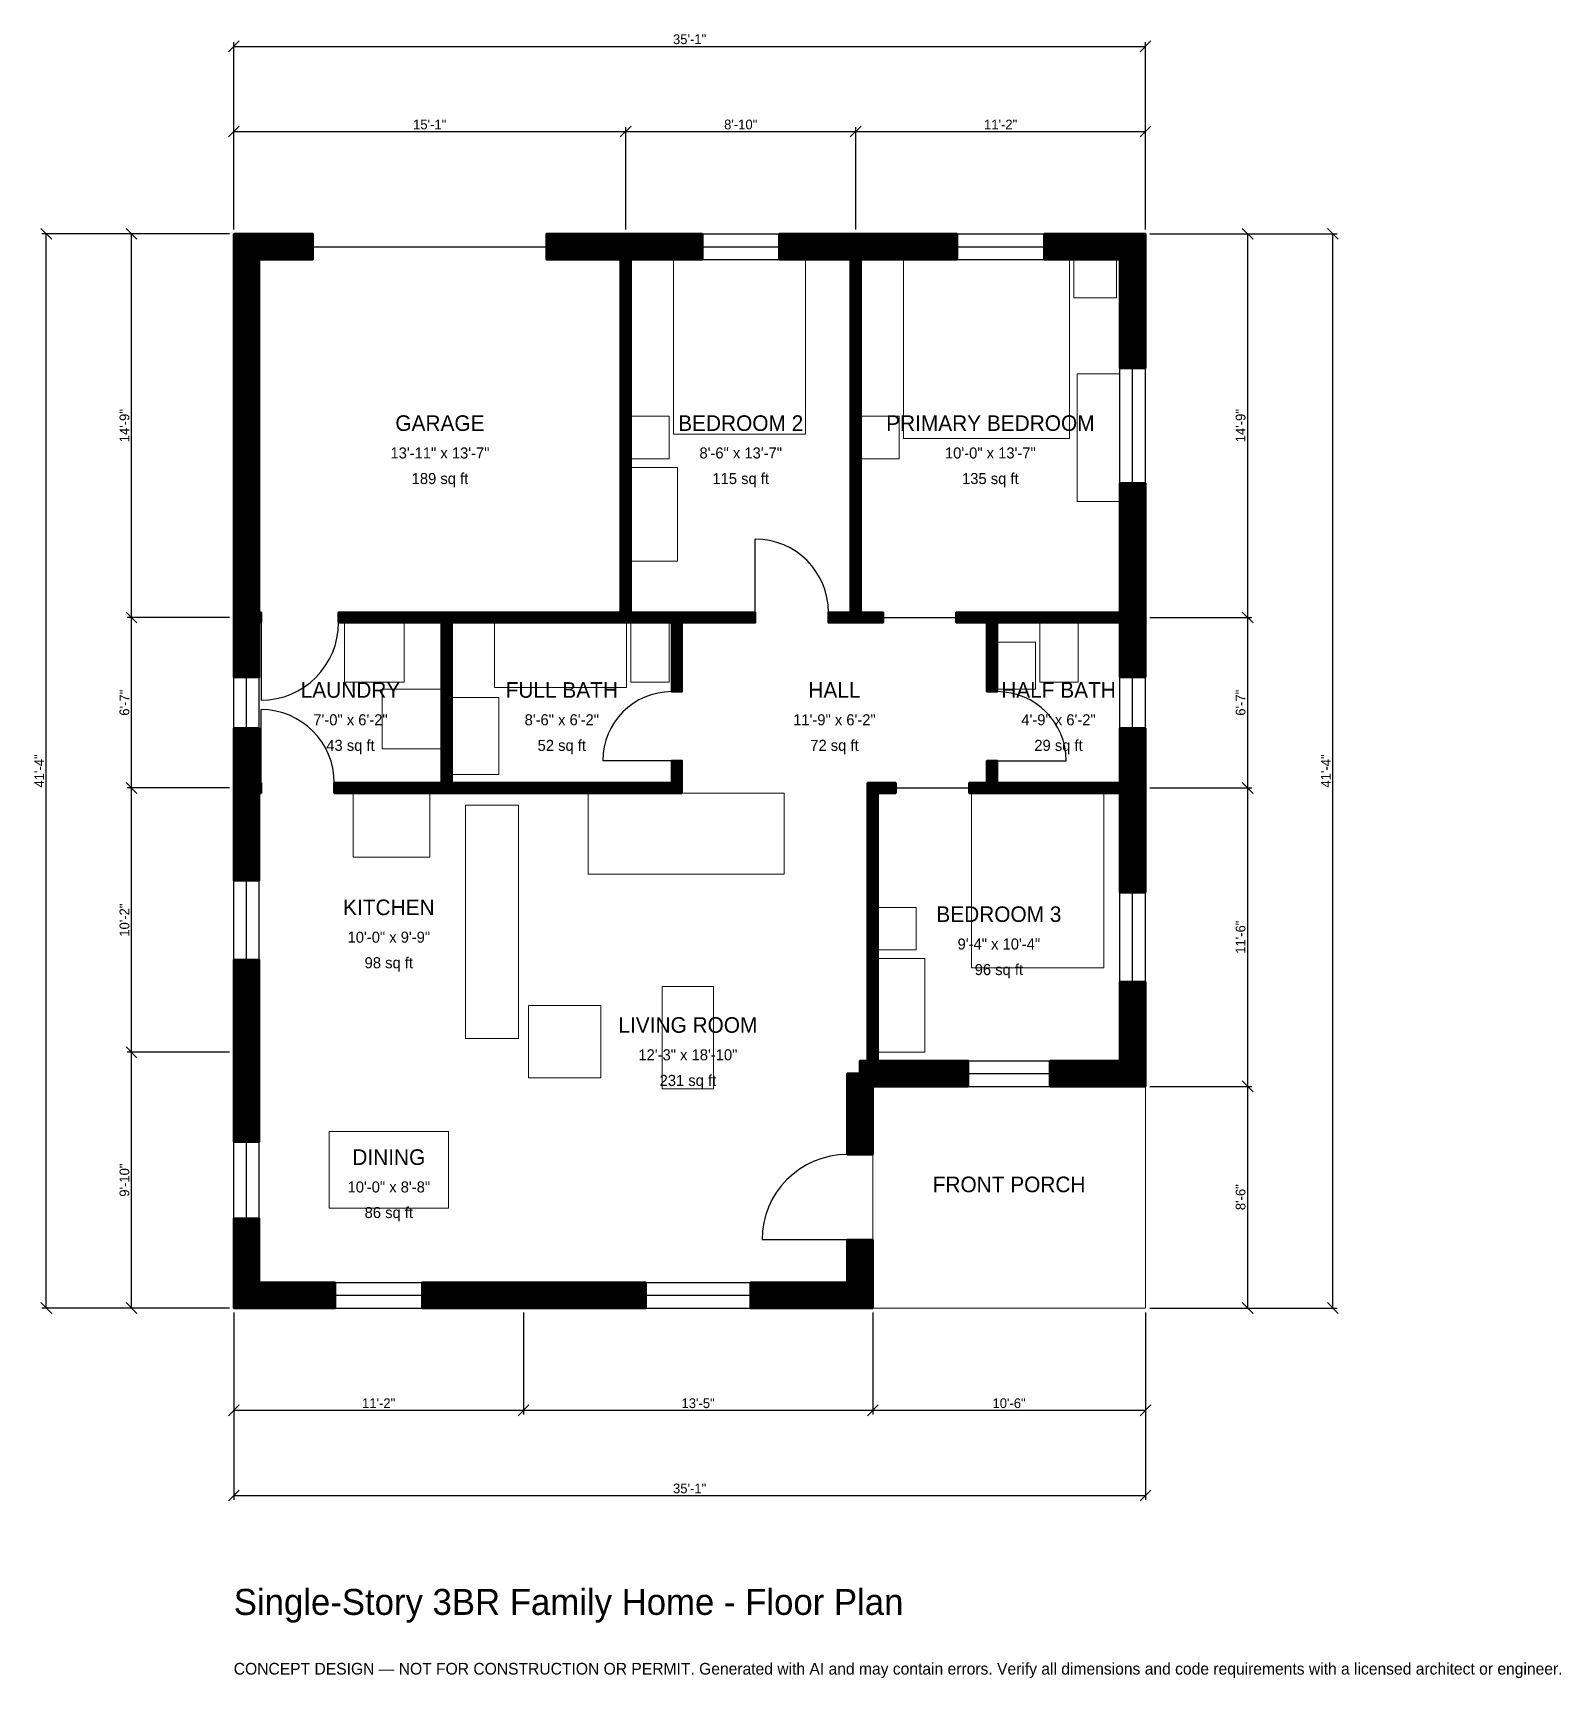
# Model space of a CAD drawing. Header units: inches. Extents: x -93 to 613, y -171 to 589.
import ezdxf
from ezdxf.enums import TextEntityAlignment as Align

# ---------------------------------------------------------------- set-up
doc = ezdxf.new("R2010")
doc.units = ezdxf.units.IN
doc.header["$MEASUREMENT"] = 0
doc.linetypes.add('DASHED', pattern=[0.6, 0.5, -0.1])
for name, color, linetype, lineweight in [('A-ANNO-DIMS', 1, 'Continuous', 13), ('A-ANNO-TEXT', 7, 'Continuous', 18), ('A-AREA-IDEN', 7, 'Continuous', 18), ('A-DOOR', 2, 'Continuous', 25), ('A-FLOR-FIXT', 9, 'Continuous', 13), ('A-FURN', 9, 'Continuous', 13), ('A-GLAZ', 4, 'Continuous', 25), ('A-SITE-PAVE', 8, 'Continuous', 13), ('A-WALL', 7, 'Continuous', 50), ('A-WALL-PATT', 8, 'Continuous', 13)]:
    doc.layers.add(name, color=color, linetype=linetype, lineweight=lineweight)
doc.dimstyles.new('PLAN', dxfattribs={"dimtxt": 4.5, "dimasz": 3, "dimexe": 2, "dimexo": 2, "dimgap": 1, "dimtad": 1, "dimdec": 0, "dimlunit": 4, "dimtsz": 2.5, "dimcen": 2.5, "dimclrd": 1, "dimclre": 1, "dimazin": 3, "dimtfac": 1, "dimtmove": 0, "dimatfit": 3})

msp = doc.modelspace()

# ---------------------------------------------------------------- hatches: boundary and pattern name
at = {"layer": 'A-WALL-PATT'}
h = msp.add_hatch(dxfattribs=at)
h.set_pattern_fill('ANSI31', color=8, scale=0.8)
h.paths.add_polyline_path([(283.4646, 0), (283.4646, 0), (238.7795, 0), (238.7795, 11.811), (283.4646, 11.811), (283.4646, 31.4961), (295.2756, 31.4961), (295.2756, 11.811), (295.2756, 11.811), (295.2756, 0), (295.2756, 0), (295.2756, 0), (283.4646, 0)])
h.paths.add_polyline_path([(139.7638, 0), (127.9528, 0), (87.0079, 0), (87.0079, 11.811), (127.9528, 11.811), (139.7638, 11.811), (190.3543, 11.811), (190.3543, 0), (139.7638, 0)])
h.paths.add_polyline_path([(11.811, 0), (11.811, 0), (0, 0), (0, 0), (0, 0), (0, 11.811), (0, 11.811), (0, 41.3386), (11.811, 41.3386), (11.811, 11.811), (46.8504, 11.811), (46.8504, 0), (11.811, 0)])
h.paths.add_polyline_path([(0, 112.2047), (0, 124.0157), (0, 160.8268), (11.811, 160.8268), (11.811, 124.0157), (11.811, 112.2047), (11.811, 76.7717), (0, 76.7717), (0, 112.2047)])
h.paths.add_polyline_path([(0, 234.252), (0, 237.7953), (0, 237.7953), (0, 242.5197), (0, 242.5197), (0, 246.063), (0, 267.7165), (11.811, 267.7165), (11.811, 246.063), (11.811, 242.5197), (12.5984, 242.5197), (12.5984, 237.7953), (11.811, 237.7953), (11.811, 234.252), (11.811, 197.4409), (0, 197.4409), (0, 234.252)])
h.paths.add_polyline_path([(0, 312.9921), (0, 316.5354), (0, 316.5354), (0, 321.2598), (0, 321.2598), (0, 324.8031), (0, 484.252), (0, 484.252), (0, 496.063), (0, 496.063), (0, 496.063), (11.811, 496.063), (11.811, 496.063), (36.6142, 496.063), (36.6142, 484.252), (11.811, 484.252), (11.811, 324.8031), (11.811, 321.2598), (12.5984, 321.2598), (12.5984, 316.5354), (11.811, 316.5354), (11.811, 312.9921), (11.811, 291.3386), (0, 291.3386), (0, 312.9921)])
h.paths.add_polyline_path([(175.1969, 496.063), (178.7402, 496.063), (178.7402, 496.063), (183.4646, 496.063), (183.4646, 496.063), (187.0079, 496.063), (216.5354, 496.063), (216.5354, 484.252), (187.0079, 484.252), (183.4646, 484.252), (183.4646, 321.2598), (202.3622, 321.2598), (207.0866, 321.2598), (240.9449, 321.2598), (240.9449, 316.5354), (207.0866, 316.5354), (207.0866, 284.6457), (202.3622, 284.6457), (202.3622, 316.5354), (183.4646, 316.5354), (178.7402, 316.5354), (100.7874, 316.5354), (100.7874, 242.5197), (131.4961, 242.5197), (136.2205, 242.5197), (202.3622, 242.5197), (202.3622, 252.7559), (207.0866, 252.7559), (207.0866, 242.5197), (207.0866, 237.7953), (202.3622, 237.7953), (136.2205, 237.7953), (131.4961, 237.7953), (100.7874, 237.7953), (96.063, 237.7953), (46.4567, 237.7953), (46.4567, 242.5197), (96.063, 242.5197), (96.063, 316.5354), (48.4252, 316.5354), (48.4252, 321.2598), (96.063, 321.2598), (100.7874, 321.2598), (178.7402, 321.2598), (178.7402, 484.252), (175.1969, 484.252), (144.4882, 484.252), (144.4882, 496.063), (175.1969, 496.063)])
h.paths.add_polyline_path([(281.4961, 496.063), (285.0394, 496.063), (285.0394, 496.063), (289.7638, 496.063), (289.7638, 496.063), (293.3071, 496.063), (334.252, 496.063), (334.252, 484.252), (293.3071, 484.252), (289.7638, 484.252), (289.7638, 321.2598), (300, 321.2598), (300, 316.5354), (289.7638, 316.5354), (285.0394, 316.5354), (274.8031, 316.5354), (274.8031, 321.2598), (285.0394, 321.2598), (285.0394, 484.252), (281.4961, 484.252), (251.9685, 484.252), (251.9685, 496.063), (281.4961, 496.063)])
h.paths.add_polyline_path([(409.4488, 496.063), (409.4488, 496.063), (421.2598, 496.063), (421.2598, 496.063), (421.2599, 496.063), (421.2599, 484.252), (421.2598, 484.252), (421.2598, 434.0551), (409.4488, 434.0551), (409.4488, 484.252), (374.4094, 484.252), (374.4094, 496.063), (409.4488, 496.063)])
h.paths.add_polyline_path([(421.2598, 324.8031), (421.2598, 324.8031), (421.2598, 321.2598), (421.2599, 321.2598), (421.2599, 316.5354), (421.2598, 316.5354), (421.2598, 291.3386), (409.4488, 291.3386), (409.4488, 312.9921), (409.4488, 312.9921), (409.4488, 316.5354), (352.7559, 316.5354), (352.7559, 284.6457), (348.0315, 284.6457), (348.0315, 316.5354), (333.8583, 316.5354), (333.8583, 321.2598), (348.0315, 321.2598), (352.7559, 321.2598), (409.4488, 321.2598), (409.4488, 380.9055), (421.2598, 380.9055), (421.2598, 324.8031)])
h.paths.add_polyline_path([(421.2598, 242.5197), (421.2599, 242.5197), (421.2599, 237.7953), (421.2598, 237.7953), (421.2598, 234.252), (421.2598, 234.252), (421.2598, 191.9291), (409.4488, 191.9291), (409.4488, 237.7953), (352.7559, 237.7953), (348.0315, 237.7953), (339.7638, 237.7953), (339.7638, 242.5197), (348.0315, 242.5197), (348.0315, 252.7559), (352.7559, 252.7559), (352.7559, 242.5197), (409.4488, 242.5197), (409.4488, 246.063), (409.4488, 246.063), (409.4488, 267.7165), (421.2598, 267.7165), (421.2598, 242.5197)])
h.paths.add_polyline_path([(421.2598, 114.1732), (421.2599, 114.1732), (421.2599, 102.3622), (421.2598, 102.3622), (421.2598, 102.3622), (409.4488, 102.3622), (409.4488, 102.3622), (377.1654, 102.3622), (377.1654, 114.1732), (409.4488, 114.1732), (409.4488, 150.5906), (421.2598, 150.5906), (421.2598, 114.1732)])
h.paths.add_polyline_path([(297.6378, 102.3622), (297.6378, 102.3622), (295.2756, 102.3622), (295.2756, 100), (295.2756, 100), (295.2756, 70.8661), (283.4646, 70.8661), (283.4646, 108.2677), (289.3701, 108.2677), (289.3701, 114.1732), (292.9134, 114.1732), (292.9134, 237.7953), (292.9134, 242.5197), (297.6378, 242.5197), (305.9055, 242.5197), (305.9055, 237.7953), (297.6378, 237.7953), (297.6378, 114.1732), (339.3701, 114.1732), (339.3701, 102.3622), (297.6378, 102.3622)])

# ---------------------------------------------------------------- linework, layer by layer
at = {"layer": 'A-DOOR', "linetype": 'DASHED'}
msp.add_line((36.6142, 490.1575), (144.4882, 490.1575), dxfattribs=at)
at = {"layer": 'A-DOOR'}
for p, q in [((240.9449, 321.2598), (240.9449, 355.1181)), ((12.5984, 316.5354), (12.5984, 280.7087)), ((300, 318.8976), (333.8583, 318.8976)), ((12.5984, 242.5197), (12.5984, 276.378)), ((202.3622, 252.7559), (170.4724, 252.7559)), ((352.7559, 252.7559), (384.6457, 252.7559)), ((305.9055, 240.1575), (339.7638, 240.1575)), ((283.4646, 31.4961), (244.0945, 31.4961))]:
    msp.add_line(p, q, dxfattribs=at)
for centre, radius, start, end in [((240.9449, 321.2598), 33.8583, 0, 90), ((12.5984, 316.5354), 35.8268, 270, 360), ((202.3622, 252.7559), 31.8898, 90, 180), ((352.7559, 252.7559), 31.8898, 0, 90), ((12.5984, 242.5197), 33.8583, 0, 90), ((283.4646, 31.4961), 39.3701, 90, 180)]:
    msp.add_arc(centre, radius, start, end, dxfattribs=at)
at = {"layer": 'A-FLOR-FIXT'}
for points in [[(120.4724, 286.6142), (181.4961, 286.6142), (181.4961, 316.5354), (120.4724, 316.5354)], [(183.4646, 288.9764), (201.1811, 288.9764), (201.1811, 316.5354), (183.4646, 316.5354)], [(372.4409, 288.9764), (390.1575, 288.9764), (390.1575, 316.5354), (372.4409, 316.5354)], [(352.7559, 285.8268), (370.4724, 285.8268), (370.4724, 307.4803), (352.7559, 307.4803)], [(100.7874, 246.4567), (122.4409, 246.4567), (122.4409, 281.8898), (100.7874, 281.8898)], [(107.0866, 124.4094), (131.4961, 124.4094), (131.4961, 232.2835), (107.0866, 232.2835)]]:
    msp.add_lwpolyline(points, close=True, dxfattribs=at)
at = {"layer": 'A-FURN'}
for points in [[(203.1496, 403.5433), (264.1732, 403.5433), (264.1732, 484.252), (203.1496, 484.252)], [(309.4488, 401.5748), (386.2205, 401.5748), (386.2205, 484.252), (309.4488, 484.252)], [(388.189, 466.5354), (407.874, 466.5354), (407.874, 484.252), (388.189, 484.252)], [(389.7638, 372.4409), (409.4488, 372.4409), (409.4488, 431.4961), (389.7638, 431.4961)], [(183.4646, 392.126), (201.1811, 392.126), (201.1811, 411.811), (183.4646, 411.811)], [(289.7638, 392.126), (307.4803, 392.126), (307.4803, 411.811), (289.7638, 411.811)], [(183.4646, 344.8819), (205.1181, 344.8819), (205.1181, 388.189), (183.4646, 388.189)], [(51.1811, 288.9764), (78.7402, 288.9764), (78.7402, 316.5354), (51.1811, 316.5354)], [(68.5039, 258.2677), (96.063, 258.2677), (96.063, 285.8268), (68.5039, 285.8268)], [(55.1181, 208.2677), (90.5512, 208.2677), (90.5512, 237.7953), (55.1181, 237.7953)], [(163.7795, 200.3937), (254.3307, 200.3937), (254.3307, 237.7953), (163.7795, 237.7953)], [(340.9449, 157.0866), (401.9685, 157.0866), (401.9685, 237.7953), (340.9449, 237.7953)], [(297.6378, 165.3543), (315.3543, 165.3543), (315.3543, 185.0394), (297.6378, 185.0394)], [(297.6378, 118.1102), (319.2913, 118.1102), (319.2913, 161.4173), (297.6378, 161.4173)], [(198.0315, 101.1811), (221.6535, 101.1811), (221.6535, 148.4252), (198.0315, 148.4252)], [(136.2205, 106.2992), (169.685, 106.2992), (169.685, 139.7638), (136.2205, 139.7638)], [(44.0945, 46.063), (99.2126, 46.063), (99.2126, 81.4961), (44.0945, 81.4961)]]:
    msp.add_lwpolyline(points, close=True, dxfattribs=at)
at = {"layer": 'A-GLAZ'}
for p, q in [((216.5354, 496.063), (251.9685, 496.063)), ((334.252, 496.063), (374.4094, 496.063)), ((216.5354, 490.1575), (251.9685, 490.1575)), ((334.252, 490.1575), (374.4094, 490.1575)), ((216.5354, 484.252), (251.9685, 484.252)), ((334.252, 484.252), (374.4094, 484.252)), ((409.4488, 380.9055), (409.4488, 434.0551)), ((415.3543, 380.9055), (415.3543, 434.0551)), ((421.2598, 380.9055), (421.2598, 434.0551)), ((0, 267.7165), (0, 291.3386)), ((5.9055, 267.7165), (5.9055, 291.3386)), ((11.811, 267.7165), (11.811, 291.3386)), ((409.4488, 267.7165), (409.4488, 291.3386)), ((415.3543, 267.7165), (415.3543, 291.3386)), ((421.2598, 267.7165), (421.2598, 291.3386)), ((0, 160.8268), (0, 197.4409)), ((5.9055, 160.8268), (5.9055, 197.4409)), ((11.811, 160.8268), (11.811, 197.4409)), ((409.4488, 150.5906), (409.4488, 191.9291)), ((415.3543, 150.5906), (415.3543, 191.9291)), ((421.2598, 150.5906), (421.2598, 191.9291)), ((339.3701, 114.1732), (377.1654, 114.1732)), ((339.3701, 108.2677), (377.1654, 108.2677)), ((339.3701, 102.3622), (377.1654, 102.3622)), ((0, 41.3386), (0, 76.7717)), ((5.9055, 41.3386), (5.9055, 76.7717)), ((11.811, 41.3386), (11.811, 76.7717)), ((46.8504, 11.811), (87.0079, 11.811)), ((190.3543, 11.811), (238.7795, 11.811)), ((46.8504, 5.9055), (87.0079, 5.9055)), ((46.8504, 0), (87.0079, 0)), ((190.3543, 5.9055), (238.7795, 5.9055)), ((190.3543, 0), (238.7795, 0))]:
    msp.add_line(p, q, dxfattribs=at)
at = {"layer": 'A-SITE-PAVE', "linetype": 'DASHED'}
msp.add_lwpolyline([(295.2756, 0), (421.2598, 0), (421.2598, 102.3622), (295.2756, 102.3622)], close=True, dxfattribs=at)
at = {"layer": 'A-WALL'}
for points in [[(0, 312.9921), (0, 316.5354), (0, 316.5354), (0, 321.2598), (0, 321.2598), (0, 324.8031), (0, 484.252), (0, 484.252), (0, 496.063), (0, 496.063), (0, 496.063), (11.811, 496.063), (11.811, 496.063), (36.6142, 496.063), (36.6142, 484.252), (11.811, 484.252), (11.811, 324.8031), (11.811, 321.2598), (12.5984, 321.2598), (12.5984, 316.5354), (11.811, 316.5354), (11.811, 312.9921), (11.811, 291.3386), (0, 291.3386), (0, 312.9921)], [(175.1969, 496.063), (178.7402, 496.063), (178.7402, 496.063), (183.4646, 496.063), (183.4646, 496.063), (187.0079, 496.063), (216.5354, 496.063), (216.5354, 484.252), (187.0079, 484.252), (183.4646, 484.252), (183.4646, 321.2598), (202.3622, 321.2598), (207.0866, 321.2598), (240.9449, 321.2598), (240.9449, 316.5354), (207.0866, 316.5354), (207.0866, 284.6457), (202.3622, 284.6457), (202.3622, 316.5354), (183.4646, 316.5354), (178.7402, 316.5354), (100.7874, 316.5354), (100.7874, 242.5197), (131.4961, 242.5197), (136.2205, 242.5197), (202.3622, 242.5197), (202.3622, 252.7559), (207.0866, 252.7559), (207.0866, 242.5197), (207.0866, 237.7953), (202.3622, 237.7953), (136.2205, 237.7953), (131.4961, 237.7953), (100.7874, 237.7953), (96.063, 237.7953), (46.4567, 237.7953), (46.4567, 242.5197), (96.063, 242.5197), (96.063, 316.5354), (48.4252, 316.5354), (48.4252, 321.2598), (96.063, 321.2598), (100.7874, 321.2598), (178.7402, 321.2598), (178.7402, 484.252), (175.1969, 484.252), (144.4882, 484.252), (144.4882, 496.063), (175.1969, 496.063)], [(281.4961, 496.063), (285.0394, 496.063), (285.0394, 496.063), (289.7638, 496.063), (289.7638, 496.063), (293.3071, 496.063), (334.252, 496.063), (334.252, 484.252), (293.3071, 484.252), (289.7638, 484.252), (289.7638, 321.2598), (300, 321.2598), (300, 316.5354), (289.7638, 316.5354), (285.0394, 316.5354), (274.8031, 316.5354), (274.8031, 321.2598), (285.0394, 321.2598), (285.0394, 484.252), (281.4961, 484.252), (251.9685, 484.252), (251.9685, 496.063), (281.4961, 496.063)], [(409.4488, 496.063), (409.4488, 496.063), (421.2598, 496.063), (421.2598, 496.063), (421.2599, 496.063), (421.2599, 484.252), (421.2598, 484.252), (421.2598, 434.0551), (409.4488, 434.0551), (409.4488, 484.252), (374.4094, 484.252), (374.4094, 496.063), (409.4488, 496.063)], [(421.2598, 324.8031), (421.2598, 324.8031), (421.2598, 321.2598), (421.2599, 321.2598), (421.2599, 316.5354), (421.2598, 316.5354), (421.2598, 291.3386), (409.4488, 291.3386), (409.4488, 312.9921), (409.4488, 312.9921), (409.4488, 316.5354), (352.7559, 316.5354), (352.7559, 284.6457), (348.0315, 284.6457), (348.0315, 316.5354), (333.8583, 316.5354), (333.8583, 321.2598), (348.0315, 321.2598), (352.7559, 321.2598), (409.4488, 321.2598), (409.4488, 380.9055), (421.2598, 380.9055), (421.2598, 324.8031)], [(0, 234.252), (0, 237.7953), (0, 237.7953), (0, 242.5197), (0, 242.5197), (0, 246.063), (0, 267.7165), (11.811, 267.7165), (11.811, 246.063), (11.811, 242.5197), (12.5984, 242.5197), (12.5984, 237.7953), (11.811, 237.7953), (11.811, 234.252), (11.811, 197.4409), (0, 197.4409), (0, 234.252)], [(421.2598, 242.5197), (421.2599, 242.5197), (421.2599, 237.7953), (421.2598, 237.7953), (421.2598, 234.252), (421.2598, 234.252), (421.2598, 191.9291), (409.4488, 191.9291), (409.4488, 237.7953), (352.7559, 237.7953), (348.0315, 237.7953), (339.7638, 237.7953), (339.7638, 242.5197), (348.0315, 242.5197), (348.0315, 252.7559), (352.7559, 252.7559), (352.7559, 242.5197), (409.4488, 242.5197), (409.4488, 246.063), (409.4488, 246.063), (409.4488, 267.7165), (421.2598, 267.7165), (421.2598, 242.5197)], [(297.6378, 102.3622), (297.6378, 102.3622), (295.2756, 102.3622), (295.2756, 100), (295.2756, 100), (295.2756, 70.8661), (283.4646, 70.8661), (283.4646, 108.2677), (289.3701, 108.2677), (289.3701, 114.1732), (292.9134, 114.1732), (292.9134, 237.7953), (292.9134, 242.5197), (297.6378, 242.5197), (305.9055, 242.5197), (305.9055, 237.7953), (297.6378, 237.7953), (297.6378, 114.1732), (339.3701, 114.1732), (339.3701, 102.3622), (297.6378, 102.3622)], [(0, 112.2047), (0, 124.0157), (0, 160.8268), (11.811, 160.8268), (11.811, 124.0157), (11.811, 112.2047), (11.811, 76.7717), (0, 76.7717), (0, 112.2047)], [(421.2598, 114.1732), (421.2599, 114.1732), (421.2599, 102.3622), (421.2598, 102.3622), (421.2598, 102.3622), (409.4488, 102.3622), (409.4488, 102.3622), (377.1654, 102.3622), (377.1654, 114.1732), (409.4488, 114.1732), (409.4488, 150.5906), (421.2598, 150.5906), (421.2598, 114.1732)], [(11.811, 0), (11.811, 0), (0, 0), (0, 0), (0, 0), (0, 11.811), (0, 11.811), (0, 41.3386), (11.811, 41.3386), (11.811, 11.811), (46.8504, 11.811), (46.8504, 0), (11.811, 0)], [(283.4646, 0), (283.4646, 0), (238.7795, 0), (238.7795, 11.811), (283.4646, 11.811), (283.4646, 31.4961), (295.2756, 31.4961), (295.2756, 11.811), (295.2756, 11.811), (295.2756, 0), (295.2756, 0), (295.2756, 0), (283.4646, 0)], [(139.7638, 0), (127.9528, 0), (87.0079, 0), (87.0079, 11.811), (127.9528, 11.811), (139.7638, 11.811), (190.3543, 11.811), (190.3543, 0), (139.7638, 0)]]:
    msp.add_lwpolyline(points, close=True, dxfattribs=at)

# ---------------------------------------------------------------- texts
at = {"layer": 'A-ANNO-TEXT'}
for s, height, p in [('Single-Story 3BR Family Home - Floor Plan', 12, (0, -141.7323)), ('CONCEPT DESIGN — NOT FOR CONSTRUCTION OR PERMIT. Generated with AI and may contain errors. Verify all dimensions and code requirements with a licensed architect or engineer.', 5.4, (0, -169.2913))]:
    msp.add_text(s, height=height, dxfattribs=at).set_placement(p)
at = {"layer": 'A-AREA-IDEN'}
for s, height, p in [('GARAGE', 7.2, (95.2756, 408.6614)), ('BEDROOM 2', 7.2, (234.252, 408.6614)), ('PRIMARY BEDROOM', 7.2, (349.6063, 408.6614)), ('13\'-11" x 13\'-7"', 5.1, (95.2756, 394.8819)), ('8\'-6" x 13\'-7"', 5.1, (234.252, 394.8819)), ('10\'-0" x 13\'-7"', 5.1, (349.6063, 394.8819)), ('189 sq ft', 5.1, (95.2756, 383.0709)), ('115 sq ft', 5.1, (234.252, 383.0709)), ('135 sq ft', 5.1, (349.6063, 383.0709)), ('LAUNDRY', 7.2, (53.937, 285.4331)), ('FULL BATH', 7.2, (151.5748, 285.4331)), ('HALL', 7.2, (277.5591, 285.4331)), ('HALF BATH', 7.2, (381.1024, 285.4331)), ('7\'-0" x 6\'-2"', 5.1, (53.937, 271.6535)), ('8\'-6" x 6\'-2"', 5.1, (151.5748, 271.6535)), ('11\'-9" x 6\'-2"', 5.1, (277.5591, 271.6535)), ('4\'-9" x 6\'-2"', 5.1, (381.1024, 271.6535)), ('43 sq ft', 5.1, (53.937, 259.8425)), ('52 sq ft', 5.1, (151.5748, 259.8425)), ('72 sq ft', 5.1, (277.5591, 259.8425)), ('29 sq ft', 5.1, (381.1024, 259.8425)), ('KITCHEN', 7.2, (71.6535, 185.0394)), ('BEDROOM 3', 7.2, (353.5433, 181.8898)), ('10\'-0" x 9\'-9"', 5.1, (71.6535, 171.2598)), ('9\'-4" x 10\'-4"', 5.1, (353.5433, 168.1102)), ('98 sq ft', 5.1, (71.6535, 159.4488)), ('96 sq ft', 5.1, (353.5433, 156.2992)), ('LIVING ROOM', 7.2, (209.8425, 130.7087)), ('12\'-3" x 18\'-10"', 5.1, (209.8425, 116.9291)), ('231 sq ft', 5.1, (209.8425, 105.1181)), ('DINING', 7.2, (71.6535, 69.685)), ('FRONT PORCH', 7.2, (358.2677, 57.0866)), ('10\'-0" x 8\'-8"', 5.1, (71.6535, 55.9055)), ('86 sq ft', 5.1, (71.6535, 44.0945))]:
    msp.add_text(s, height=height, dxfattribs=at).set_placement(p, align=Align.MIDDLE_CENTER)

# ---------------------------------------------------------------- dimensions: what is measured, and where the dimension line sits
at = {"layer": 'A-ANNO-DIMS'}
for base, p1, p2, text in [((0, 582.6772), (0, 496.063), (421.2598, 496.063), '35\'-1"'), ((0, 543.3071), (0, 496.063), (181.1024, 496.063), '15\'-1"'), ((181.1024, 543.3071), (181.1024, 496.063), (287.4016, 496.063), '8\'-10"'), ((287.4016, 543.3071), (287.4016, 496.063), (421.2598, 496.063), '11\'-2"'), ((0, -47.2441), (0, 0), (133.8583, 0), '11\'-2"'), ((0, -86.6142), (0, 0), (421.2598, 0), '35\'-1"'), ((133.8583, -47.2441), (133.8583, 0), (295.2756, 0), '13\'-5"'), ((295.2756, -47.2441), (295.2756, 0), (421.2598, 0), '10\'-6"')]:
    msp.add_linear_dim(base=base, p1=p1, p2=p2, text=text, dimstyle='PLAN', dxfattribs=at).render()
for base, p1, p2, text in [((-86.6142, 0), (0, 0), (0, 496.063), '41\'-4"'), ((-47.2441, 318.8976), (0, 318.8976), (0, 496.063), '14\'-9"'), ((468.5039, 318.8976), (421.2598, 318.8976), (421.2598, 496.063), '14\'-9"'), ((507.874, 0), (421.2598, 0), (421.2598, 496.063), '41\'-4"'), ((-47.2441, 240.1575), (0, 240.1575), (0, 318.8976), '6\'-7"'), ((468.5039, 240.1575), (421.2598, 240.1575), (421.2598, 318.8976), '6\'-7"'), ((-47.2441, 118.1102), (0, 118.1102), (0, 240.1575), '10\'-2"'), ((468.5039, 102.3622), (421.2598, 102.3622), (421.2598, 240.1575), '11\'-6"'), ((-47.2441, 0), (0, 0), (0, 118.1102), '9\'-10"'), ((468.5039, 0), (421.2598, 0), (421.2598, 102.3622), '8\'-6"')]:
    msp.add_linear_dim(base=base, p1=p1, p2=p2, angle=90, text=text, dimstyle='PLAN', dxfattribs=at).render()

doc.saveas('drawing.dxf')
